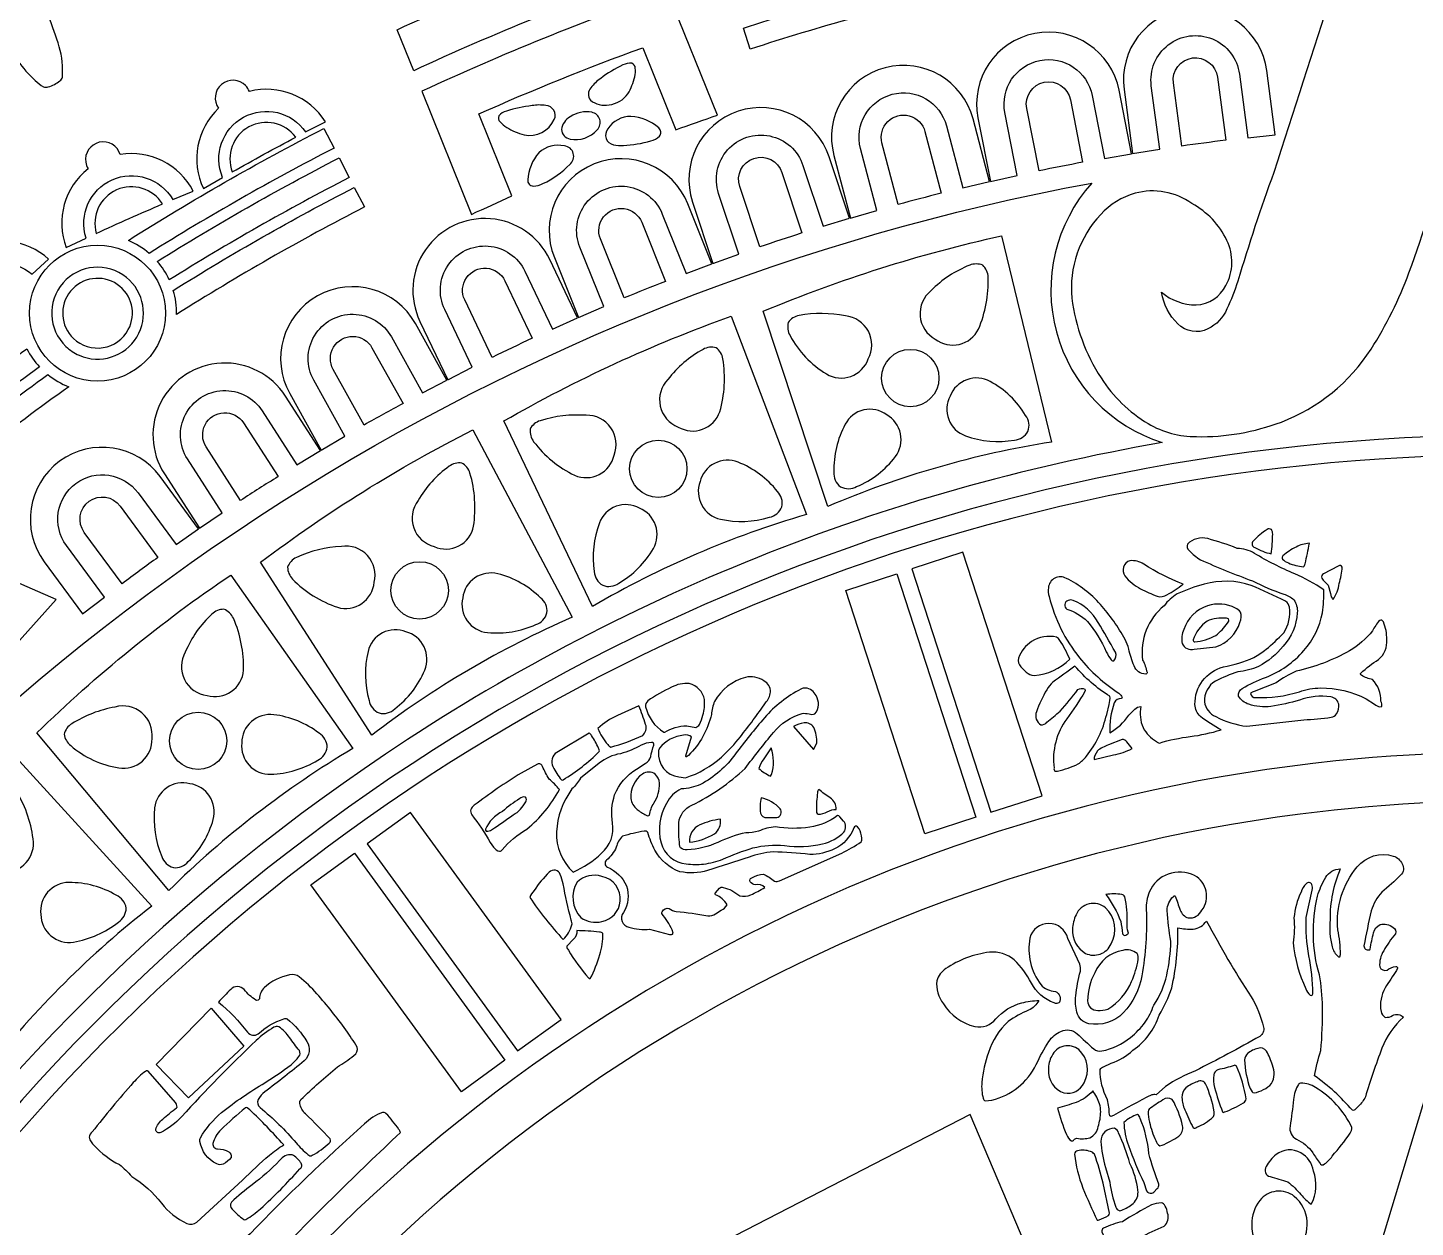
# Model space of a CAD drawing. Extents: x 0.3 to 22.9, y 0.3 to 22.9.
# Drawn here: x 7.403 to 11.328, y 14.981 to 18.376 of the extents above; entities that cross this region are included whole.
import ezdxf

# ---------------------------------------------------------------- set-up
doc = ezdxf.new("R2010")
doc.units = 0
doc.layers.get('0').update_dxf_attribs({"linetype": 'CONTINUOUS'})

msp = doc.modelspace()

# ---------------------------------------------------------------- linework, layer by layer
for points in [[(11.5876, 20.0316, -0.001555), (10.9279, 17.9665, 0.01502), (10.8261, 17.6585, -0.035477), (10.7952, 17.5805, -0.18111), (10.7417, 17.5237, -0.320653), (10.6563, 17.5376, -0.159746), (10.6105, 17.6274, 0.177422), (10.7086, 17.5915, 0.2662), (10.7925, 17.6465, 0.239905), (10.7955, 17.7738, 0.158346), (10.6961, 17.8783, 0.226571), (10.5357, 17.9075, 0.14389), (10.4382, 17.8476)], [(4.5069, 16.4808, 0.161318), (2.9884, 11.2681, 0.187111), (5.4543, 5.5541, 0.057832), (7.006, 4.3047), (7.0393, 4.3576, -0.169929), (3.5297, 8.7462, -0.124473), (3.1497, 12.931, -0.158039), (5.5528, 17.6357, -0.12047), (9.0206, 19.7394), (9.0019, 19.799, 0.166533), (4.5069, 16.4808)], [(8.4949, 18.2543), (8.448, 18.3704, -0.025389), (9.1435, 18.6512), (9.1904, 18.5351, 0.025819), (8.4949, 18.2543)], [(9.4467, 18.3154), (9.4275, 18.3749, -0.021073), (9.9952, 18.5334, 0.07705), (10.0367, 18.479, 0.022053), (9.4467, 18.3154)], [(7.4925, 18.322, 0.044659), (7.424, 18.4909, 0.076003), (7.4022, 18.5211, 0.404808), (7.3878, 18.5214, 0.087042), (7.3471, 18.4773), (7.3226, 18.4392, 0.084395), (7.312, 18.4145, 0.094892), (7.3379, 18.3462, 0.097093), (7.4238, 18.2266, 0.055058), (7.4477, 18.2087, 0.179944), (7.461, 18.2085, 0.103652), (7.4942, 18.2261, 0.165122), (7.5014, 18.2359, 0.08345), (7.4925, 18.322)], [(8.6588, 17.8479, -0.004579), (8.7726, 17.9), (8.679, 18.1321, -0.017658), (9.1427, 18.3192), (9.2363, 18.0872, -0.004579), (9.3543, 18.1287), (9.2138, 18.477, 0.026065), (8.5183, 18.1962), (8.6588, 17.8479)], [(10.5044, 18.2014), (10.5284, 18.02), (10.6052, 18.0321), (10.5815, 18.2116, -1.000001), (10.8308, 18.2445), (10.8545, 18.0648), (10.9318, 18.0732), (10.9079, 18.2547, 1), (10.5044, 18.2014)], [(10.1674, 18.1358, -1), (10.4141, 18.1843), (10.4491, 18.0064), (10.5257, 18.0196), (10.4904, 18.1993, 0.999999), (10.0911, 18.1208), (10.1264, 17.9412), (10.2023, 17.9581), (10.1674, 18.1358)], [(10.6674, 18.0411), (10.6438, 18.2198, -0.999995), (10.7685, 18.2363), (10.7921, 18.0575, 0.004847), (10.6674, 18.0411)], [(9.024, 18.2324, 0.085228), (8.996, 18.2063, 0.354907), (8.9951, 18.171, 0.229007), (9.0478, 18.1577, 0.20797), (9.1011, 18.1891, 0.066566), (9.1202, 18.2373, 0.08981), (9.1218, 18.2618, 0.296564), (9.1119, 18.2755, 0.112675), (9.0868, 18.2706, 0.06458), (9.024, 18.2324)], [(9.7588, 18.0341, -1), (10.002, 18.098), (10.0481, 17.9227), (10.1238, 17.9407), (10.0772, 18.1178, 0.999998), (9.6836, 18.0144), (9.7302, 17.8373), (9.8049, 17.859), (9.7588, 18.0341)], [(7.9431, 18.148, 0.323934), (7.9, 17.9208), (7.9544, 17.9523, -0.902817), (8.1893, 18.0811), (8.2451, 18.11, 0.32448), (8.03, 18.1958, 0.099067), (8.0195, 18.2122, 0.933019), (7.9431, 18.148)], [(10.2638, 17.9711), (10.2291, 18.1479, -0.999993), (10.3524, 18.1722), (10.3872, 17.9952, 0.004845), (10.2638, 17.9711)], [(8.7356, 18.1267, 0.319459), (8.7387, 18.1103, 0.071666), (8.758, 18.0941, 0.075393), (8.8072, 18.0729, 0.343715), (8.8926, 18.1162, 0.533555), (8.8687, 18.156, 0.081231), (8.8297, 18.1556, 0.042151), (8.757, 18.1402, 0.135594), (8.7356, 18.1267)], [(8.913, 18.0879, 0.364436), (8.9373, 18.0611, 0.270851), (9.0138, 18.0873, 0.599166), (8.9989, 18.1366, 0.20183), (8.9379, 18.1242, 0.241393), (8.913, 18.0879)], [(9.3575, 17.907, -1), (9.5961, 17.9861), (9.6532, 17.814), (9.7275, 17.8367), (9.67, 18.0105, 0.999999), (9.2837, 17.8826), (9.3412, 17.7088), (9.4144, 17.7351), (9.3575, 17.907)], [(8.1614, 18.0664, 0.870742), (7.9818, 17.9679, -0.007133), (8.1614, 18.0664)], [(9.0881, 18.0426, 0.05014), (9.1655, 18.0555, 0.120564), (9.1899, 18.069, 0.445529), (9.188, 18.0923, 0.174829), (9.1091, 18.1252, 0.250447), (9.0438, 18.0898, 0.556419), (9.0599, 18.0447, 0.068651), (9.0881, 18.0426)], [(9.8654, 17.8758), (9.8196, 18.0501, -1.000002), (9.9412, 18.0821), (9.9871, 17.9077, 0.00485), (9.8654, 17.8758)], [(7.7469, 17.7375, 0.074028), (7.6878, 17.7741, -0.022241), (8.2408, 18.0909), (8.2696, 18.0354, 0.021188), (7.7469, 17.7375)], [(7.5685, 17.7807, -0.902816), (7.8134, 17.8896), (7.8713, 17.9138, 0.323934), (7.6645, 18.0172, 0.394066), (7.6056, 18.0517, 0.39199), (7.5671, 17.9953, 0.100885), (7.5738, 17.977, 0.32448), (7.5117, 17.7539), (7.5685, 17.7807)], [(8.8606, 17.9349, 0.090714), (8.9362, 17.9892, 0.676953), (8.9213, 18.0414, 0.246163), (8.8489, 18.0223, 0.159783), (8.8174, 17.9458, 0.455081), (8.8333, 17.928, 0.11836), (8.8606, 17.9349)], [(10.4382, 17.8476, 0.214589), (10.3566, 17.6102, 0.112577), (10.4396, 17.3847, 0.114496), (10.5722, 17.2557, 0.136514), (10.7094, 17.2187, 0.094284), (10.9494, 17.2601, 0.160027), (11.203, 17.4664, 0.054052), (11.3103, 17.6827, 0.024136), (11.4196, 18.0307, -0.005543)], [(7.7695, 17.7148, -0.020919), (8.2839, 18.0075), (8.3126, 17.952, 0.020903), (7.8035, 17.6623, 0.070231), (7.7695, 17.7148)], [(9.2702, 17.8779, 0.999999), (8.8928, 17.7259), (8.9611, 17.5561), (9.0325, 17.5869), (8.9649, 17.7549, -1.000002), (9.1981, 17.8488), (9.2658, 17.6807), (9.3386, 17.708), (9.2702, 17.8779)], [(9.5932, 17.7951, 0.004844), (9.4738, 17.7557), (9.4171, 17.9268, -0.999999), (9.5365, 17.9663), (9.5932, 17.7951)], [(8.415, 16.3199, 0.204704), (5.9761, 12.5664, 0.541535), (5.2413, 12.7644, -0.109452), (6.3344, 15.3385, -0.194438), (10.4133, 17.9364, 0.543934), (10.6123, 17.2017, 0.105626), (8.415, 16.3199)], [(7.7843, 17.8772, 0.870744), (7.5971, 17.794, -0.007129), (7.7843, 17.8772)], [(8.3269, 17.9243), (8.3557, 17.8687, 0.022054), (7.8242, 17.5646, 0.07705), (7.8148, 17.6325, -0.021074), (8.3269, 17.9243)], [(9.1398, 17.8254), (9.2072, 17.6581, 0.004845), (9.0905, 17.6112), (9.0232, 17.7784, -1.000002), (9.1398, 17.8254)], [(8.8797, 17.7204, 1.000001), (8.5125, 17.545), (8.5913, 17.3798), (8.6607, 17.4151), (8.5826, 17.5785, -1.000005), (8.8095, 17.6869), (8.8876, 17.5233), (8.9586, 17.5551), (8.8797, 17.7204)], [(10.299, 17.2035, 0.061341), (9.6666, 17.0214), (9.4833, 17.5735, -0.044201), (10.158, 17.7872), (10.299, 17.2035)], [(7.4623, 17.7207, 0.324479), (7.2323, 17.7476, 0.099073), (7.2178, 17.7608, 0.933009), (7.1608, 17.6789, 0.323934), (7.1782, 17.4483), (7.2225, 17.4928, -0.902816), (7.4159, 17.6783), (7.4623, 17.7207)], [(10.0925, 17.5231, 0.109905), (10.12, 17.6705, 0.199711), (10.1047, 17.7041, 0.18867), (10.0677, 17.704, 0.10513), (9.9584, 17.6319, 0.537079), (9.9703, 17.4946, 0.47376), (10.0925, 17.5231)], [(7.6823, 17.6692, 0.40279), (7.5029, 17.6538, 0.402346), (7.5112, 17.4739, 0.08697), (7.5485, 17.4491, 0.874552), (7.6823, 17.6692)], [(7.5327, 17.4966, 0.494781), (7.6875, 17.5215, 0.382321), (7.6564, 17.6495, 0.924557), (7.5327, 17.4966)], [(8.7528, 17.6598), (8.8305, 17.4971, 0.004845), (8.717, 17.443), (8.6393, 17.6056, -1.000005), (8.7528, 17.6598)], [(8.1443, 17.3406), (8.2334, 17.1807), (8.3003, 17.2202), (8.2122, 17.3784, -1.000002), (8.4318, 17.5008), (8.5201, 17.3425), (8.5889, 17.3787), (8.4997, 17.5387, 0.999999), (8.1443, 17.3406)], [(9.3927, 17.5596), (9.6057, 16.9982, 0.061341), (9.0011, 16.7382), (8.7501, 17.263, -0.044201), (9.3927, 17.5596)], [(9.5541, 17.5414, 0.187852), (9.5594, 17.5049, 0.137174), (9.6626, 17.3961, 0.473758), (9.7807, 17.4386, 0.537075), (9.7161, 17.5603, 0.094389), (9.5851, 17.5615, 0.199709), (9.5541, 17.5414)], [(7.4009, 17.4673, 0.070221), (7.4366, 17.416, 0.020903), (6.9759, 17.0543), (6.9353, 17.1019, -0.020919), (7.4009, 17.4673)], [(8.2671, 17.409, -1.000001), (8.3769, 17.4702), (8.4647, 17.3127, 0.004844), (8.3548, 17.2516), (8.2671, 17.409)], [(9.3608, 17.2894, 0.109907), (9.3696, 17.439, 0.199712), (9.3502, 17.4704, 0.188669), (9.3135, 17.4658, 0.105132), (9.2141, 17.3805, 0.53708), (9.2431, 17.2458, 0.473757), (9.3608, 17.2894)], [(8.132, 17.3335, 1), (7.7896, 17.1135), (7.8886, 16.9595), (7.953, 17.0031), (7.855, 17.1555, -1.000001), (8.0666, 17.2914), (8.1646, 17.1389), (8.231, 17.1794), (8.132, 17.3335)], [(7.5192, 17.3598, 0.022054), (7.0367, 16.9829), (6.9961, 17.0305, -0.021073), (7.46, 17.3942, 0.077048), (7.5192, 17.3598)], [(10.2326, 17.2337, 0.257332), (10.2257, 17.2788, 0.133429), (10.1257, 17.3749, 0.451871), (10.0122, 17.3336, 0.458482), (10.0559, 17.221, 0.127862), (10.1941, 17.2091, 0.257346), (10.2326, 17.2337)], [(7.9079, 17.1895, -1.000001), (8.0137, 17.2575), (8.1112, 17.1057, 0.004845), (8.0054, 17.0379), (7.9079, 17.1895)], [(8.9502, 17.1095, 0.473756), (9.062, 17.1665, 0.537076), (8.9827, 17.2791, 0.094384), (8.8526, 17.2638, 0.199709), (8.8243, 17.2401, 0.187851), (8.8342, 17.2045, 0.121488), (8.9502, 17.1095)], [(9.7479, 17.0773, 0.133431), (9.8575, 17.1624, 0.451869), (9.833, 17.2807, 0.45848), (9.7153, 17.2536, 0.127863), (9.6835, 17.1186, 0.257328), (9.7023, 17.077, 0.257322), (9.7479, 17.0773)], [(8.0615, 16.8631, -0.044201), (8.6619, 17.2379), (8.9436, 16.7076, 0.061341), (8.3764, 16.3739), (8.0615, 16.8631)], [(8.1103, 7.1588, 0.180797), (11.8775, 5.9649, 0.210089), (15.9339, 8.0072, 0.187015), (17.2127, 11.8798, 0.210088), (15.1704, 15.9362, 0.187015), (11.2978, 17.215, 0.209947), (7.2414, 15.1727, 0.173766), (5.9552, 11.5899, 0.230574), (8.1103, 7.1588)], [(8.1447, 7.2027, 0.180797), (11.8746, 6.0205, 0.210158), (15.8909, 8.0427, 0.193671), (17.148, 12.019, 0.203487), (15.1349, 15.8932, 0.193671), (11.1586, 17.1503, 0.203277), (7.2844, 15.1372, 0.173766), (6.011, 11.5899, 0.230574), (8.1447, 7.2027)], [(7.45, 16.8645), (7.5584, 16.7171), (7.6199, 16.7647), (7.5126, 16.9106, -0.999999), (7.7152, 17.0595), (7.8226, 16.9135), (7.8863, 16.958), (7.7778, 17.1056, 0.999997), (7.45, 16.8645)], [(9.3624, 16.9851, 0.127862), (9.501, 16.9906, 0.257339), (9.5361, 17.0198, 0.257329), (9.5236, 17.0637, 0.133428), (9.4123, 17.1465, 0.451875), (9.3049, 17.0913, 0.45187), (9.3624, 16.9851)], [(8.5072, 17.0378, 0.537075), (8.5528, 16.9078, 0.492784), (8.6642, 16.9658, 0.109916), (8.6541, 17.1154, 0.199706), (8.6309, 17.1441, 0.188676), (8.5951, 17.1349, 0.105128), (8.5072, 17.0378)], [(7.5632, 16.9478, -0.999997), (7.6645, 17.0223), (7.7714, 16.877, 0.004844), (7.67, 16.8026), (7.5632, 16.9478)], [(9.0296, 16.7979, 0.25733), (9.0748, 16.8039, 0.133432), (9.1728, 16.9021, 0.451871), (9.1337, 17.0163, 0.458482), (9.0203, 16.9747, 0.127861), (9.0058, 16.8368, 0.25734), (9.0296, 16.7979)], [(10.9094, 16.9561, 0.068537), (10.8697, 16.9232, 0.532166), (10.8742, 16.9046, 0.072098), (10.9204, 16.887, 0.029219), (10.9249, 16.943, 0.163796), (10.921, 16.9557, 0.308571), (10.9094, 16.9561)], [(10.9845, 16.7572, -0.165129), (10.9945, 16.7204, -0.169647), (10.9547, 16.6255, -0.104961), (10.8849, 16.5686, -0.081085), (10.8262, 16.553, 0.039073), (10.7632, 16.5268, 0.28398), (10.7317, 16.4679, 0.254828), (10.7635, 16.4266, 0.090916), (10.8514, 16.3989), (11.0126, 16.4175, 0.035347), (11.0905, 16.4247, 0.196501), (11.1057, 16.4341, 0.160872), (11.1118, 16.462, 0.29634), (11.0895, 16.4819, 0.127253), (11.0007, 16.473, -0.028321), (10.92, 16.4551, -0.107679), (10.8571, 16.4613, -0.18145), (10.8285, 16.4841, -0.345914), (10.8388, 16.5059, -0.056315), (10.9046, 16.537, 0.119573), (11.013, 16.6131, 0.132084), (11.0658, 16.7202, 0.042025), (11.0692, 16.7854, 0.050164), (10.9872, 16.8304, -0.034222), (10.8733, 16.8882, 0.127157), (10.824, 16.9026, 0.030112), (10.741, 16.93, 0.268064), (10.6839, 16.9144, 0.387232), (10.6886, 16.8965, 0.076957), (10.7204, 16.8705, 0.019411), (10.868, 16.8105, 0.04037), (10.9565, 16.773, -0.096306), (10.9845, 16.7572)], [(11.0285, 16.9168, 0.11453), (10.9911, 16.9062, 0.056618), (10.9538, 16.8818, 0.400344), (10.9528, 16.8724, 0.127786), (10.9696, 16.8612, 0.071698), (11.0117, 16.8502, 0.190545), (11.0163, 16.8592, 0.022675), (11.0285, 16.9168)], [(8.2793, 16.7358, 0.473755), (8.3832, 16.8064, 0.537074), (8.2903, 16.9082, 0.094389), (8.1631, 16.8767, 0.199708), (8.1381, 16.8496, 0.187856), (8.1524, 16.8155, 0.121489), (8.2793, 16.7358)], [(10.5068, 16.8244, 0.1035), (10.5511, 16.7883, 0.026006), (10.5982, 16.7669, 0.217072), (10.6257, 16.7711, 0.0423), (10.6716, 16.8014, -0.054336), (10.5605, 16.8576, 0.165277), (10.5211, 16.8677, 0.514045), (10.5068, 16.8244)], [(11.0883, 16.7745, 0.137583), (11.0953, 16.7575, 0.127062), (11.1129, 16.8034, 0.047717), (11.1217, 16.8495, 0.563094), (11.1104, 16.8525), (11.0685, 16.8309, 0.449025), (11.0642, 16.8182, 0.075973), (11.0819, 16.7982), (11.0883, 16.7745)], [(7.4285, 16.38, -0.044201), (7.9772, 16.8271), (8.3232, 16.3363, 0.061341), (7.8023, 15.9341), (7.4285, 16.38)], [(8.7039, 16.6641, 0.127861), (8.8407, 16.6869, 0.257338), (8.8718, 16.7203, 0.257331), (8.8539, 16.7623, 0.13343), (8.7332, 16.8305, 0.451873), (8.6335, 16.7623, 0.45187), (8.7039, 16.6641)], [(10.4641, 16.3806, 0.120947), (10.5176, 16.4306), (10.5347, 16.4477, -0.164546), (10.5516, 16.455, 0.144436), (10.558, 16.3951, 0.128396), (10.5963, 16.3555, 0.191695), (10.6043, 16.3513, -0.044444), (10.6914, 16.3701, 0.043734), (10.7789, 16.3888, -0.039489), (10.7202, 16.4267, -0.20239), (10.7049, 16.4605, -0.348815), (10.7853, 16.567, 0.068166), (10.8718, 16.5939, 0.050156), (10.9061, 16.6169, 0.030627), (10.9559, 16.6633, 0.191538), (10.972, 16.7362, 0.236856), (10.9613, 16.7529, 0.014199), (10.8643, 16.7978, 0.148029), (10.7311, 16.8012, 0.038868), (10.6546, 16.7736, 0.103773), (10.618, 16.74, 0.266264), (10.5569, 16.5859, -0.070503), (10.5693, 16.5519, -0.506678), (10.5657, 16.5465, -0.311751), (10.5325, 16.57, -0.039689), (10.5175, 16.6172, 0.076525), (10.5072, 16.6446, 0.057231), (10.4375, 16.7441, 0.097247), (10.3411, 16.8176, 0.549693), (10.2904, 16.7912, 0.103759), (10.2925, 16.766, 0.108002), (10.378, 16.593, 0.074532), (10.4897, 16.4924, -0.154566), (10.499, 16.4809, -0.353669), (10.4966, 16.4772, 0.36162), (10.4767, 16.4652, 0.094282), (10.4641, 16.3806)], [(8.0136, 16.5575, 0.109903), (7.9849, 16.7046, 0.199719), (7.9582, 16.7302, 0.188668), (7.9239, 16.7165, 0.105131), (7.8488, 16.6092, 0.537074), (7.9104, 16.4859, 0.473761), (8.0136, 16.5575)], [(10.3461, 16.7551, 0.611669), (10.3427, 16.7307, -0.108567), (10.4011, 16.696, -0.06482), (10.4542, 16.6097, 0.065887), (10.4683, 16.5869, 0.369376), (10.4752, 16.5842, 0.311027), (10.4798, 16.6091, 0.004837), (10.4311, 16.6926, 0.17329), (10.3603, 16.7551, 0.193578), (10.3461, 16.7551)], [(10.8336, 16.7223, 0.122638), (10.8194, 16.7337, 0.196657), (10.7405, 16.7401, 0.245593), (10.6736, 16.6727, 0.177771), (10.6689, 16.633, 0.372278), (10.7027, 16.6176), (10.764, 16.6236, 0.239094), (10.8323, 16.693, 0.19342), (10.8336, 16.7223)], [(10.7999, 16.7027), (10.7937, 16.7046, 0.131318), (10.739, 16.6963, 0.174235), (10.7003, 16.6433, 0.537714), (10.7045, 16.638, 0.102594), (10.7639, 16.6563, 0.070724), (10.7972, 16.6907, 0.306383), (10.7999, 16.7027)], [(11.2243, 16.5878, 0.244681), (11.2476, 16.6443, 0.103594), (11.2379, 16.6943), (11.2332, 16.6993, 0.279729), (11.2275, 16.6986, 0.06443), (11.2069, 16.6692, -0.098388), (11.1423, 16.6129, -0.077179), (10.991, 16.5548, 0.060181), (10.9349, 16.5216), (10.8721, 16.4975, 0.146727), (10.8624, 16.4915, 0.40906), (10.8764, 16.4802, 0.083843), (11.0003, 16.4966, -0.083956), (11.0597, 16.5074, -0.123468), (11.1894, 16.4767), (11.2131, 16.4613, 0.126102), (11.228, 16.454), (11.2332, 16.4548, 0.195219), (11.2311, 16.4696, 0.20059), (11.2072, 16.531, -0.079963), (11.1757, 16.5433, -0.533646), (11.1742, 16.5497, -0.041975), (11.2243, 16.5878)], [(8.3971, 16.4366, 0.257333), (8.4413, 16.4483, 0.133429), (8.5262, 16.558, 0.451873), (8.4731, 16.6664, 0.458481), (8.3658, 16.611, 0.127862), (8.3686, 16.4723, 0.257341), (8.3971, 16.4366)], [(10.323, 16.6421, 0.167141), (10.3135, 16.651, 0.205347), (10.2429, 16.639, 0.166273), (10.206, 16.5922, 0.278494), (10.2124, 16.5673), (10.2279, 16.5522, 0.162383), (10.25, 16.5424, 0.17308), (10.3512, 16.5888, 0.033665), (10.323, 16.6421)], [(10.2691, 16.4027, 0.242237), (10.2861, 16.4106, 0.02331), (10.3235, 16.4421, 0.026913), (10.3734, 16.5027, -0.302147), (10.3934, 16.5037, -0.336543), (10.3935, 16.4973, -0.023273), (10.3424, 16.4203, 0.191803), (10.3062, 16.2808, 0.201059), (10.3087, 16.272), (10.316, 16.2721, 0.057852), (10.3747, 16.2926, 0.075826), (10.3978, 16.314, 0.109928), (10.4552, 16.4324), (10.4619, 16.4607, 0.094567), (10.4645, 16.484, -0.081025), (10.3652, 16.5694, -0.011695), (10.303, 16.5237, 0.07804), (10.2855, 16.5026, 0.041492), (10.2564, 16.4401, 0.353397), (10.2691, 16.4027)], [(9.3461, 16.4694, 0.079388), (9.3371, 16.4326, -0.139647), (9.2725, 16.3166), (9.2667, 16.3125, -0.50136), (9.265, 16.3152), (9.2808, 16.3687, 0.235202), (9.2583, 16.3739, 0.196432), (9.1904, 16.3374, 0.138874), (9.1872, 16.3275, 0.407038), (9.2452, 16.2556), (9.2641, 16.2534, 0.107735), (9.3655, 16.312, 0.041901), (9.419, 16.3694, 0.014197), (9.4905, 16.4656, 0.13131), (9.5043, 16.4956, 0.312213), (9.485, 16.5276, 0.219697), (9.4336, 16.5372, 0.208323), (9.3461, 16.4694)], [(9.1508, 16.4542, 0.192584), (9.2022, 16.3823), (9.2051, 16.3825, -0.13018), (9.2672, 16.4003), (9.293, 16.3958, 0.232382), (9.3031, 16.4044, 0.049595), (9.3132, 16.4306, 0.084512), (9.3176, 16.4744, 0.300726), (9.2744, 16.5197, 0.159923), (9.2246, 16.5093, 0.038562), (9.1571, 16.4711, 0.227272), (9.1508, 16.4542)], [(9.4875, 16.4233, 0.020113), (9.4053, 16.3206, -0.108649), (9.3064, 16.2339, -0.085994), (9.2519, 16.2217, 0.172889), (9.2098, 16.1807, 0.197988), (9.1946, 16.0694, 0.321014), (9.2661, 16.01, 0.078161), (9.3151, 16.009, 0.056443), (9.3692, 16.0227, -0.033661), (9.4544, 16.0548, -0.083614), (9.5441, 16.0612, 0.087783), (9.6514, 16.0663, 0.140776), (9.712, 16.0996, 0.340262), (9.7107, 16.1308), (9.7006, 16.1429, 0.265964), (9.6938, 16.1462, -0.12538), (9.6156, 16.1134, -0.078324), (9.518, 16.1143, 0.092652), (9.4706, 16.1019, -0.059233), (9.4341, 16.0976, 0.057529), (9.3555, 16.0702, -0.088954), (9.2682, 16.0491, -0.190679), (9.25, 16.055, -0.192277), (9.2472, 16.0628, -0.035751), (9.2449, 16.1256, -0.277253), (9.2817, 16.1753, 0.07198), (9.4324, 16.2794, -0.012162), (9.513, 16.3818, -0.148015), (9.5938, 16.4354, -0.087071), (9.6132, 16.4339, 0.181), (9.6299, 16.4344, 0.324222), (9.633, 16.4857, 0.27041), (9.6031, 16.5072, 0.120515), (9.5903, 16.5041, 0.09369), (9.4875, 16.4233)], [(7.7547, 16.3641, 0.537076), (7.6499, 16.4534, 0.094389), (7.5277, 16.4063, 0.199708), (7.5062, 16.3762, 0.187857), (7.5246, 16.3442, 0.137173), (7.6606, 16.2811, 0.473761), (7.7547, 16.3641)], [(9.016, 16.3929, 0.093378), (9.0441, 16.3473, 0.160033), (9.0521, 16.3401, 0.053103), (9.1427, 16.3732, 0.29474), (9.1511, 16.4042, 0.017331), (9.1321, 16.457), (9.071, 16.4297, 0.084563), (9.016, 16.3929)], [(8.2274, 16.3793, 0.133429), (8.099, 16.4318, 0.451873), (8.0086, 16.3517, 0.458479), (8.0907, 16.2631, 0.127865), (8.2236, 16.3029, 0.257323), (8.2504, 16.3399, 0.257322), (8.2274, 16.3793)], [(9.635, 16.3515, 0.13253), (9.6264, 16.3958, 0.295085), (9.5991, 16.4084, 0.090097), (9.5696, 16.3986), (9.6258, 16.3329), (9.635, 16.3515)], [(8.9176, 16.2477, 0.059331), (9.0199, 16.3273, 0.179288), (9.0177, 16.3374, 0.047816), (8.9979, 16.3727, 0.197339), (8.991, 16.3793), (8.9002, 16.3252, 0.37919), (8.8889, 16.2847, 0.059139), (8.913, 16.2473, 0.394662), (8.9176, 16.2477)], [(10.4616, 16.3954, 0.137365), (10.4616, 16.3954)], [(7.2877, 15.4259), (6.8611, 15.8214, -0.044201), (7.3494, 16.3337), (7.7542, 15.8902, 0.061341), (7.2877, 15.4259)], [(8.9427, 16.2215, 0.148717), (8.8989, 16.1002, 0.226775), (8.9464, 15.9863, 0.082369), (9.0262, 16.0396, 0.262133), (9.0575, 16.125, -0.11771), (9.0634, 16.2053, -0.156129), (9.1253, 16.278), (9.1501, 16.2935, 0.187613), (9.1655, 16.3132, -0.051013), (9.1742, 16.3456, 0.580192), (9.1678, 16.3533, 0.111064), (9.1386, 16.3453, -0.050456), (9.0799, 16.3213, 0.129698), (9.0199, 16.2945), (8.9668, 16.2517, -0.059684), (8.9427, 16.2215)], [(9.5043, 16.2577), (9.5071, 16.2628, 0.162619), (9.5057, 16.3376), (9.4855, 16.3066, 0.084483), (9.4712, 16.2795, 0.062782), (9.5043, 16.2577)], [(10.512, 16.3551, 0.256005), (10.4988, 16.3617), (10.4602, 16.3462, 0.098674), (10.4289, 16.3291), (10.4221, 16.316, 0.228614), (10.4199, 16.3054), (10.4745, 16.3177, 0.057635), (10.5275, 16.3357), (10.512, 16.3551)], [(6.8523, 11.5899, 0.255673), (9.0354, 7.6006, 0.169311), (12.0718, 6.8791, 0.222149), (15.5143, 8.9424, 0.175528), (16.2985, 12.0741, 0.222149), (14.2352, 15.5166, 0.175528), (11.1035, 16.3008, 0.221844), (7.661, 14.2375, 0.149992), (6.8523, 11.5899)], [(8.7985, 16.2664, 0.024889), (8.6664, 16.1754, 0.442482), (8.6589, 16.1484, -0.040182), (8.7115, 16.0698), (8.7208, 16.0573, 0.196289), (8.738, 16.0451, 0.245324), (8.7451, 16.049, -0.087887), (8.8152, 16.1082, 0.096926), (8.907, 16.2196, 0.070025), (8.8777, 16.2496, -0.020352), (8.8593, 16.2849, 0.428044), (8.8447, 16.292), (8.7985, 16.2664)], [(9.1089, 16.1947, 0.177535), (9.1268, 16.1639, 0.061381), (9.1525, 16.1475, 0.425726), (9.1622, 16.1477, -0.116129), (9.1742, 16.1814, 0.155971), (9.1901, 16.2379, 0.203087), (9.1781, 16.2636, 0.323457), (9.1418, 16.2638, 0.258974), (9.1089, 16.1947)], [(7.4193, 16.0708, 0.1099), (7.3724, 16.2132, 0.199718), (7.3427, 16.2352, 0.18867), (7.3104, 16.2174, 0.10513), (7.2493, 16.1014, 0.537076), (7.3259, 15.9869, 0.473757), (7.4193, 16.0708)], [(7.762, 16.168, 0.127862), (7.7822, 16.0308, 0.25733), (7.815, 15.999, 0.257335), (7.8573, 16.0161, 0.13343), (7.9278, 16.1355, 0.451871), (7.8615, 16.2365, 0.451873), (7.762, 16.168)], [(9.673, 16.1966, -0.0334), (9.6408, 16.2205, 0.212629), (9.6376, 16.2109, 0.052088), (9.6342, 16.1613, 0.295002), (9.6386, 16.1498, 0.106647), (9.6649, 16.1573, -0.122804), (9.6904, 16.1637, 0.250652), (9.673, 16.1966)], [(9.2037, 7.6581, 0.169722), (12.1732, 7.0295, 0.22833), (15.5195, 9.206, 0.169722), (16.1481, 12.1755, 0.22833), (13.9716, 15.5218, 0.169722), (11.0021, 16.1504, 0.227956), (7.6558, 13.9739, 0.136829), (6.9902, 11.5899, 0.262297), (9.2037, 7.6581)], [(8.8108, 16.1985, 0.227377), (8.7949, 16.1944, 0.040594), (8.7459, 16.1579, 0.172958), (8.6978, 16.1077, 0.290683), (8.7001, 16.1025, 0.206874), (8.7154, 16.1063, 0.00805), (8.7764, 16.1483, 0.145757), (8.8117, 16.1848, 0.351533), (8.8108, 16.1985)], [(9.5219, 16.1405, 0.545612), (9.5316, 16.1657, 0.140246), (9.478, 16.1968, 0.091803), (9.4758, 16.153, 0.375052), (9.4938, 16.1405), (9.5219, 16.1405)], [(9.3626, 16.1359, 0.075587), (9.3045, 16.12, 0.314555), (9.2749, 16.071, 0.110338), (9.3458, 16.0946, 0.258788), (9.3626, 16.1359)], [(9.1571, 16.0983, 0.339196), (9.1469, 16.1022, 0.025091), (9.0856, 16.0881, 0.141609), (9.0679, 16.0567, -0.101078), (9.0405, 16.02, 0.597377), (9.0432, 16.0007, -0.186151), (9.0967, 15.947, -0.229894), (9.0882, 15.8721, 0.557899), (9.1039, 15.8301, 0.102145), (9.1623, 15.8249), (9.2184, 15.8101, 0.329309), (9.2293, 15.813), (9.2265, 15.8228, 0.041059), (9.1967, 15.8688, -0.274274), (9.1977, 15.8742, -0.35116), (9.2179, 15.8833, 0.132589), (9.2378, 15.8744, -0.036708), (9.3265, 15.8624, 0.194571), (9.3486, 15.8685), (9.3649, 15.8783, 0.168611), (9.3813, 15.8938, 0.181128), (9.3486, 15.9222, -0.459024), (9.3485, 15.9279), (9.3603, 15.9412, -0.222981), (9.3701, 15.9431, -0.109587), (9.4174, 15.9192, 0.175574), (9.4483, 15.9219, 0.024241), (9.488, 15.9427, 0.274189), (9.4612, 15.9507, -0.203506), (9.4463, 15.9588, -0.46438), (9.4532, 15.9711, -0.129296), (9.484, 15.9808, -0.047619), (9.5158, 15.961, 0.197252), (9.5298, 15.9614), (9.7059, 16.0402, 0.031184), (9.7605, 16.0715, 0.201586), (9.7623, 16.0825, 0.100608), (9.755, 16.109), (9.7507, 16.1146, 0.525735), (9.7403, 16.112, -0.190655), (9.6856, 16.0521, -0.115977), (9.6155, 16.0362, 0.020411), (9.5115, 16.0432, 0.070068), (9.4436, 16.0286, -0.006146), (9.3262, 15.9909, -0.12807), (9.2479, 15.9875, -0.187231), (9.1774, 16.0482, -0.052263), (9.1571, 16.0983)], [(11.1972, 15.7663, 0.352877), (11.2007, 15.7683, -0.021909), (11.21, 15.8148, -0.228635), (11.2288, 15.8376, -0.254534), (11.2654, 15.8295, -0.358886), (11.272, 15.8119, 0.046382), (11.2388, 15.7634, 0.168495), (11.2276, 15.7181, 0.397834), (11.2483, 15.7086, -0.1493), (11.2728, 15.7191, -0.512586), (11.2776, 15.7144), (11.2754, 15.7082, 0.016722), (11.2432, 15.6586, 0.178961), (11.2313, 15.592, 0.226415), (11.2434, 15.5752, 0.148678), (11.2641, 15.5801, -0.343426), (11.2945, 15.5758, 0.114318), (11.234, 15.4876, 0.022027), (11.187, 15.3499, -0.07269), (11.1679, 15.3239), (11.1572, 15.313, -0.316517), (11.1501, 15.3125, 0.060162), (11.0428, 15.41, -0.030338), (11.0612, 15.4809, 0.023452), (11.0656, 15.6045, 0.041991), (11.057, 15.6952, -0.128459), (11.0519, 15.9185, -0.07229), (11.0748, 15.9716, -0.255428), (11.1161, 15.9951, 0.105617), (11.087, 15.8517, 0.079101), (11.0929, 15.7748, 0.160059), (11.1099, 15.7473, 0.423283), (11.1143, 15.7468), (11.1164, 15.7529, 0.056498), (11.1087, 15.8232, -0.197975), (11.1638, 16.0013, -0.302206), (11.266, 16.0316, -0.211566), (11.2911, 16.0098, -0.344241), (11.2866, 15.9774, -0.018753), (11.2335, 15.9297, 0.108541), (11.2038, 15.8766, 0.016158), (11.1829, 15.7772, 0.472451), (11.1972, 15.7663)], [(8.9403, 15.8505, -0.013562), (8.9176, 15.9527, 0.051476), (8.9095, 15.9795, 0.565142), (8.8785, 15.9859, 0.056383), (8.8354, 15.9342, 0.098198), (8.8233, 15.9145, 0.037642), (8.9178, 15.7955, 0.134206), (8.9426, 15.8368, 0.149334), (8.9403, 15.8505)], [(9.0274, 15.9741, 0.272156), (8.9569, 15.9575, 0.33452), (8.9681, 15.8574, 0.225311), (9.027, 15.8466, 0.335548), (9.0793, 15.9038, 0.381099), (9.0274, 15.9741)], [(10.3208, 15.6167, -0.310329), (10.3065, 15.616, -0.182041), (10.2423, 15.6723, 0.071042), (10.1939, 15.7382, 0.192667), (10.1235, 15.7597, 0.115245), (9.9998, 15.713, 0.173388), (9.9746, 15.6788, 0.18899), (9.9933, 15.6134, 0.191458), (10.0819, 15.549, 0.281613), (10.142, 15.5709, -0.150364), (10.215, 15.6162, -0.062956), (10.2635, 15.6227, -0.13928), (10.2344, 15.5951, 0.061307), (10.1768, 15.5635, 0.132282), (10.1212, 15.4761, 0.067426), (10.102, 15.3907, 0.084342), (10.1057, 15.3461, 0.299539), (10.1114, 15.3392), (10.1307, 15.3408, 0.217738), (10.2562, 15.4414, -0.044181), (10.2917, 15.5072, -0.152448), (10.3259, 15.5352, -0.3), (10.3721, 15.529, 0.021412), (10.4186, 15.4861, 0.239655), (10.4417, 15.48, 0.122529), (10.5225, 15.5182, 0.056075), (10.5643, 15.5611, 0.054283), (10.5886, 15.61, 0.093278), (10.625, 15.6947, 0.050288), (10.6366, 15.7907, -0.026326), (10.626, 15.8772, -0.202651), (10.6439, 15.9174, -0.44535), (10.6493, 15.9186, 0.005469), (10.6631, 15.879, 0.225396), (10.6858, 15.8565, 0.314489), (10.7247, 15.8787, 0.456587), (10.7038, 15.9762, 0.437827), (10.5757, 15.9295, 0.120925), (10.5671, 15.8802, -0.055584), (10.5547, 15.6927, -0.145771), (10.5019, 15.5878, -0.250807), (10.405, 15.5571, -0.289189), (10.3707, 15.5899, -0.082642), (10.3678, 15.6359, -0.043697), (10.3811, 15.7056, 0.134275), (10.3789, 15.726), (10.3454, 15.7986, 0.778511), (10.2378, 15.7995, 0.207686), (10.269, 15.6677, 0.198004), (10.3101, 15.6485, -0.441526), (10.3208, 15.6167)], [(7.6537, 15.9208, 0.13343), (7.5198, 15.9569, 0.451871), (7.4402, 15.866, 0.458481), (7.5327, 15.7884, 0.127862), (7.6596, 15.8446, 0.257332), (7.6815, 15.8846, 0.257331), (7.6537, 15.9208)], [(11.0272, 15.7494, -0.060407), (11.0198, 15.8574), (11.0363, 15.9356, 0.149846), (11.0359, 15.9514, 0.498631), (11.0197, 15.9533, 0.100729), (11.0049, 15.9297, 0.087036), (10.985, 15.8569, -0.061876), (10.9823, 15.7857, 0.079834), (11.0183, 15.656, 0.118477), (11.0306, 15.6382, 0.309575), (11.0363, 15.6379), (11.0387, 15.6422, 0.041836), (11.0272, 15.7494)], [(10.4518, 15.8855, 0.493488), (10.3687, 15.8656, 0.099856), (10.3584, 15.8243, 0.275478), (10.395, 15.7563, 0.420186), (10.468, 15.7831, 0.345559), (10.4518, 15.8855)], [(10.5065, 15.9163, 0.262367), (10.4982, 15.9229, 0.080531), (10.4528, 15.9228, -0.070651), (10.4948, 15.8469, -0.032812), (10.5003, 15.8117, 0.427686), (10.5094, 15.8076), (10.5153, 15.8114, 0.369954), (10.5158, 15.8164, -0.090141), (10.5129, 15.8413, 0.074939), (10.5065, 15.9163)], [(9.0302, 15.8122, 0.241469), (9.0202, 15.8165, 0.029866), (8.9563, 15.8206, -0.206488), (8.9472, 15.796), (8.9283, 15.7762, 0.183888), (8.9324, 15.7653, 0.046455), (8.9897, 15.6867, 0.309793), (8.9943, 15.6848, 0.050072), (9.0216, 15.7528, 0.069486), (9.0302, 15.8122)], [(10.7001, 15.8249, 0.20826), (10.7376, 15.8478, 0.022644), (10.8638, 15.6335, -0.074888), (10.8987, 15.5478, -0.317239), (10.8882, 15.5212, -0.012994), (10.7061, 15.4241, 0.045204), (10.6214, 15.3799), (10.5948, 15.3563, 0.074358), (10.5825, 15.3558, 0.017209), (10.4741, 15.297), (10.4674, 15.2947, -0.333502), (10.4629, 15.3003, 0.042076), (10.4579, 15.3421, -0.126771), (10.4365, 15.4277, -0.170931), (10.4462, 15.4351), (10.4682, 15.4454, 0.102645), (10.5294, 15.482, 0.164826), (10.6035, 15.5814, 0.053929), (10.6394, 15.6584, 0.058846), (10.6567, 15.8283, 0.056362), (10.7001, 15.8249)], [(10.5413, 15.7555, 0.248767), (10.5012, 15.7648, 0.257587), (10.4213, 15.701, 0.121584), (10.4013, 15.622, 0.432108), (10.4298, 15.5949, 0.110519), (10.4583, 15.5986, 0.16036), (10.5258, 15.6771, 0.066815), (10.5444, 15.7397, 0.174668), (10.5413, 15.7555)], [(8.2211, 15.6418, 0.053024), (8.1708, 15.6894, 0.264475), (8.1439, 15.6952, 0.140611), (8.0721, 15.6591, 0.214914), (8.0589, 15.628, -0.474291), (8.0487, 15.6242, -0.097741), (8.0155, 15.6537, 0.421245), (7.9773, 15.6544, 0.017259), (7.9427, 15.6178, -0.066432), (8.0247, 15.5332, 0.41322), (8.0549, 15.5286, -0.101886), (8.1278, 15.5713, -0.20162), (8.1367, 15.5714, -0.08375), (8.1928, 15.5073, -0.359869), (8.1851, 15.4525, -0.01371), (8.0736, 15.3642, 0.116994), (8.0551, 15.3426, 0.34087), (8.0603, 15.3197, -0.046922), (8.1622, 15.2202, 0.045518), (8.1959, 15.187, 0.435679), (8.2074, 15.185, 0.080133), (8.256, 15.2192, 0.339786), (8.2588, 15.2311, 0.00973), (8.1885, 15.3022, -0.152356), (8.1725, 15.3317, -0.242165), (8.1761, 15.3425, -0.02389), (8.2795, 15.4348, 0.028828), (8.3255, 15.4671, 0.344838), (8.3348, 15.4912, 0.020734), (8.303, 15.5396, 0.026574), (8.2211, 15.6418)], [(8.0867, 15.1852, -0.036739), (8.1271, 15.2143, 0.021146), (8.0312, 15.3136), (8.0242, 15.3188, 0.333643), (8.0191, 15.319, 0.016307), (7.9489, 15.2571, 0.120052), (7.9268, 15.2183, 0.443161), (7.94, 15.2026, -0.134034), (7.9716, 15.1947, -0.288531), (7.979, 15.1787, -0.100909), (7.9561, 15.1597, -0.230641), (7.9379, 15.1605, -0.244635), (7.8903, 15.2239, -0.143468), (7.8916, 15.2346, -0.081877), (7.9514, 15.3061, -0.034553), (8.074, 15.39, 0.023081), (8.1479, 15.4412, 0.077661), (8.1698, 15.4641, 0.347705), (8.1715, 15.4809, -0.018232), (8.1439, 15.5178, 0.089517), (8.1136, 15.5483, 0.249247), (8.0994, 15.547, 0.068795), (8.0491, 15.5093, 0.019699), (7.8383, 15.2937, -0.085004), (7.7792, 15.249, -0.577123), (7.7655, 15.2578, -0.171943), (7.7855, 15.2872, -0.017786), (7.824, 15.319), (7.8254, 15.3214, 0.189038), (7.8209, 15.3341), (7.7442, 15.4231, 0.354992), (7.7358, 15.4223, 0.049441), (7.7018, 15.3907, 0.013498), (7.5854, 15.251, 0.199088), (7.5769, 15.2358, 0.159632), (7.5916, 15.2117, 0.088493), (7.6624, 15.1583, -0.051824), (7.6973, 15.125, -0.088788), (7.7814, 15.0493, 0.121843), (7.8533, 14.9921, 0.28339), (7.8818, 14.9957), (8.0111, 15.1142, -0.021608), (8.0867, 15.1852)], [(10.3763, 15.4839, 0.493487), (10.2998, 15.4656, 0.125669), (10.2904, 15.4276, 0.33829), (10.3344, 15.3612, 0.34727), (10.3912, 15.3897, 0.345573), (10.3763, 15.4839)], [(10.8721, 15.3614, 0.156619), (10.9217, 15.3877, 0.233142), (10.9242, 15.4401, 0.049502), (10.9071, 15.4798, 0.324226), (10.8829, 15.4874, 0.135175), (10.8536, 15.4724, 0.197128), (10.8455, 15.4552, 0.078212), (10.8611, 15.3737), (10.8663, 15.3647, 0.220443), (10.8721, 15.3614)], [(10.8497, 15.3444, 0.059948), (10.8228, 15.4369, 0.314669), (10.8154, 15.4391, -0.032463), (10.7699, 15.427, 0.272942), (10.7583, 15.4125, 0.096919), (10.7606, 15.3764, 0.028087), (10.7829, 15.3075, 0.435773), (10.7887, 15.3076, 0.060561), (10.8421, 15.3335, 0.249487), (10.8497, 15.3444)], [(10.668, 15.3479, 0.082986), (10.676, 15.3139, 0.018718), (10.6999, 15.2625, 0.341197), (10.7099, 15.2642, 0.102299), (10.7569, 15.2941, 0.178102), (10.7594, 15.3077, 0.062894), (10.735, 15.3871, 0.42896), (10.7124, 15.3928, 0.100924), (10.6787, 15.3754, 0.218815), (10.668, 15.3479)], [(11.0933, 15.1826, 0.033634), (11.1438, 15.2474, 0.189609), (11.149, 15.2636, 0.144008), (11.0456, 15.3771, 0.127552), (11.0052, 15.3892, 0.213029), (10.9975, 15.3854, 0.11016), (10.9835, 15.3431, -0.018933), (10.9738, 15.2672, 0.32156), (10.9919, 15.2304, -0.127223), (11.0383, 15.192, 0.023767), (11.0589, 15.1613, 0.403288), (11.0673, 15.158, 0.121844), (11.0933, 15.1826)], [(10.3159, 15.3178, 0.034689), (10.3418, 15.2432, 0.178498), (10.3559, 15.2254, 0.329986), (10.3626, 15.2282, -0.247299), (10.3706, 15.2332, 0.121261), (10.4078, 15.2344, 0.254986), (10.431, 15.2659, 0.081459), (10.4382, 15.308, 0.088957), (10.4349, 15.3302, 0.070761), (10.4163, 15.367, -0.124884), (10.3689, 15.3346, -0.021271), (10.3159, 15.3178)], [(10.6696, 15.2682, 0.082446), (10.6407, 15.3425, 0.330232), (10.6139, 15.3415, 0.021639), (10.5756, 15.3154, 0.194965), (10.5726, 15.3086, 0.056627), (10.5761, 15.2788, 0.048756), (10.594, 15.2264, 0.19002), (10.6054, 15.2113), (10.612, 15.213, 0.048852), (10.6589, 15.239, 0.316371), (10.6696, 15.2682)], [(7.4481, 11.0525, -0.105239), (7.3413, 11.6535, -0.107763), (7.4811, 12.1992, -0.093233), (7.6975, 12.4785, -0.163109), (7.9986, 12.618, -0.180487), (8.358, 12.5254, -0.093235), (8.5846, 12.2875, 0.918874), (9.0241, 12.5222), (8.3351, 14.1245), (9.9441, 14.9545), (10.5174, 13.6021, 0.379055), (10.6371, 13.545, 0.003722), (10.696, 13.571, 0.407703), (10.747, 13.7013), (10.069, 15.3002), (8.0133, 14.2399), (8.7944, 12.4234, 0.021102), (8.7234, 12.5219, 0.083199), (8.4694, 12.7511, 0.184367), (7.9598, 12.8651, 0.137057), (7.5565, 12.6863, 0.104635), (7.2555, 12.3071, 0.109898), (7.09, 11.5911, 0.117347), (7.2555, 10.8752, 0.105311)], [(8.0498, 14.8524, 0.21419), (8.0573, 14.8556, 0.015961), (8.0957, 14.8929, -0.011611), (8.4573, 15.249, 0.176701), (8.453, 15.2582, 0.029186), (8.4165, 15.3033, 0.241981), (8.4065, 15.3057, 0.113713), (8.3556, 15.2735, 0.019528), (8.0321, 14.9621, 0.066994), (7.9915, 14.92, 0.245497), (7.9884, 14.9071, 0.15578), (8.0498, 14.8524)], [(10.5166, 15.2123, 0.027844), (10.5604, 15.1076), (10.5683, 15.084, 0.346719), (10.5826, 15.0779, 0.247857), (10.589, 15.0802), (10.5983, 15.0905, 0.239994), (10.6027, 15.1029, -0.030851), (10.5748, 15.1895, 0.073184), (10.5503, 15.2891, 0.193013), (10.5422, 15.3003, 0.093422), (10.5039, 15.278, 0.080242), (10.5166, 15.2123)], [(10.5298, 15.0487, 0.250531), (10.5437, 15.0856, 0.081599), (10.5208, 15.1615, 0.035139), (10.4891, 15.2482, 0.219717), (10.4775, 15.2613, 0.428951), (10.439, 15.2242, 0.057661), (10.4519, 15.1503), (10.4642, 15.1087, 0.060523), (10.4814, 15.0382, 0.272795), (10.492, 15.0279), (10.498, 15.0292, 0.073661), (10.5298, 15.0487)], [(10.4095, 15.1955, 0.138382), (10.3726, 15.1978, 0.338164), (10.3646, 15.1884, 0.073257), (10.3881, 15.0921, 0.014423), (10.428, 15.0015, 0.375285), (10.4341, 15.0022, 0.070745), (10.4601, 15.0146, 0.278313), (10.4632, 15.021), (10.4449, 15.1057, 0.038626), (10.4203, 15.1876, 0.187841), (10.4095, 15.1955)], [(11.0405, 15.1399, 0.217068), (11.0041, 15.1919, 0.302772), (10.9345, 15.1867, 0.11018), (10.9067, 15.1529, 0.528337), (10.9174, 15.1243, -0.022901), (10.9674, 15.1095, -0.056922), (11.0047, 15.0738, 0.059393), (11.0338, 15.0462, 0.208148), (11.0405, 15.1399)], [(8.1154, 15.1701, -0.043207), (8.038, 15.1015, 0.031902), (7.9792, 15.0517, 0.401995), (7.9815, 15.0326, 0.05724), (8.014, 15.0035, 0.362018), (8.0203, 15.0034, 0.052976), (8.0617, 15.0336, 0.028073), (8.1724, 15.146, 0.500454), (8.175, 15.1642, 0.149225), (8.151, 15.1862, 0.266267), (8.1154, 15.1701)], [(10.8656, 14.9895, 0.275469), (10.9127, 14.9018, 0.346059), (10.9975, 14.9222, 0.417392), (10.986, 15.0684, 0.416574), (10.8882, 15.0568, 0.17103), (10.8656, 14.9895)], [(10.5135, 14.8955), (10.5125, 14.8997, -0.267754), (10.4789, 14.9088, -0.326545), (10.4853, 14.9176, -0.029538), (10.6176, 14.984, 0.303034), (10.6275, 15.0208, 0.088694), (10.6207, 15.0412, 0.261163), (10.6094, 15.0501, 0.094141), (10.582, 15.0441, 0.020424), (10.4996, 14.9968, 0.060551), (10.4464, 14.9781, 0.394879), (10.4415, 14.9684, -0.029308), (10.4809, 14.865), (10.5351, 14.6931, 0.115923), (10.5576, 14.6483, 0.197454), (10.5652, 14.6443, 0.137182), (10.5845, 14.6511, 0.411963), (10.5889, 14.665, 0.008072), (10.5135, 14.8955)]]:
    msp.add_lwpolyline(points, format="xyb")
for points in [[(6.4018, 16.7782), (7.2258, 16.4713), (7.484, 16.7577), (5.5992, 17.5808), (6.4223, 15.696), (6.7087, 15.9542), (6.4018, 16.7782)], [(10.1279, 16.1556), (10.2725, 16.2025), (10.0486, 16.8915), (9.904, 16.8445), (10.1279, 16.1556)], [(9.9408, 16.0948), (9.717, 16.7837), (9.8616, 16.8307), (10.0854, 16.1418), (9.9408, 16.0948)], [(8.912, 15.5693), (8.4862, 16.1554), (8.3632, 16.066), (8.789, 15.48), (8.912, 15.5693)], [(11.5876, 16.1136), (10.8684, 13.7379), (10.9179, 13.6003), (10.9931, 13.6003), (11.5876, 15.5806), (12.1822, 13.6003), (12.2574, 13.6003), (12.3069, 13.7379), (11.5876, 16.1136)], [(8.2041, 15.9504), (8.3271, 16.0398), (8.7529, 15.4537), (8.6299, 15.3644), (8.2041, 15.9504)], [(8.0148, 15.494), (7.8576, 15.3475), (7.7663, 15.4422), (7.9219, 15.6015), (8.0148, 15.494)]]:
    msp.add_lwpolyline(points)
for centre, radius in [((7.6006, 17.5682), 0.1924), ((9.8997, 17.3846), 0.0811), ((9.1869, 17.1278), 0.0811), ((8.5118, 16.7837), 0.0811), ((7.8852, 16.3577), 0.0811)]:
    msp.add_circle(centre, radius)

doc.saveas('drawing.dxf')
